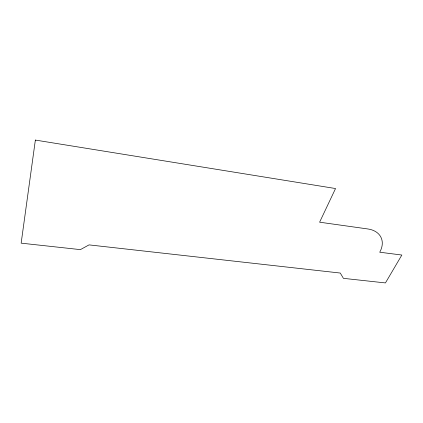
<?xml version="1.0" encoding="UTF-8"?>
<svg xmlns="http://www.w3.org/2000/svg" width="423" height="423" viewBox="0 0 423 423"><rect width="100%" height="100%" fill="white"/><g stroke="black" fill="none" stroke-linecap="round" stroke-linejoin="round"><path stroke-width="0.63" d="M35.363 140.071L21.15 243.156L80.391 249.623L89.047 244.885L340.272 273.047L343.428 278.345L385.438 282.929L401.85 255.037L379.732 252.219A26.644 18.379 -25.1 0 0 367.836 228.965L319.614 222.197L335.539 188.536L35.363 140.071"/></g></svg>
